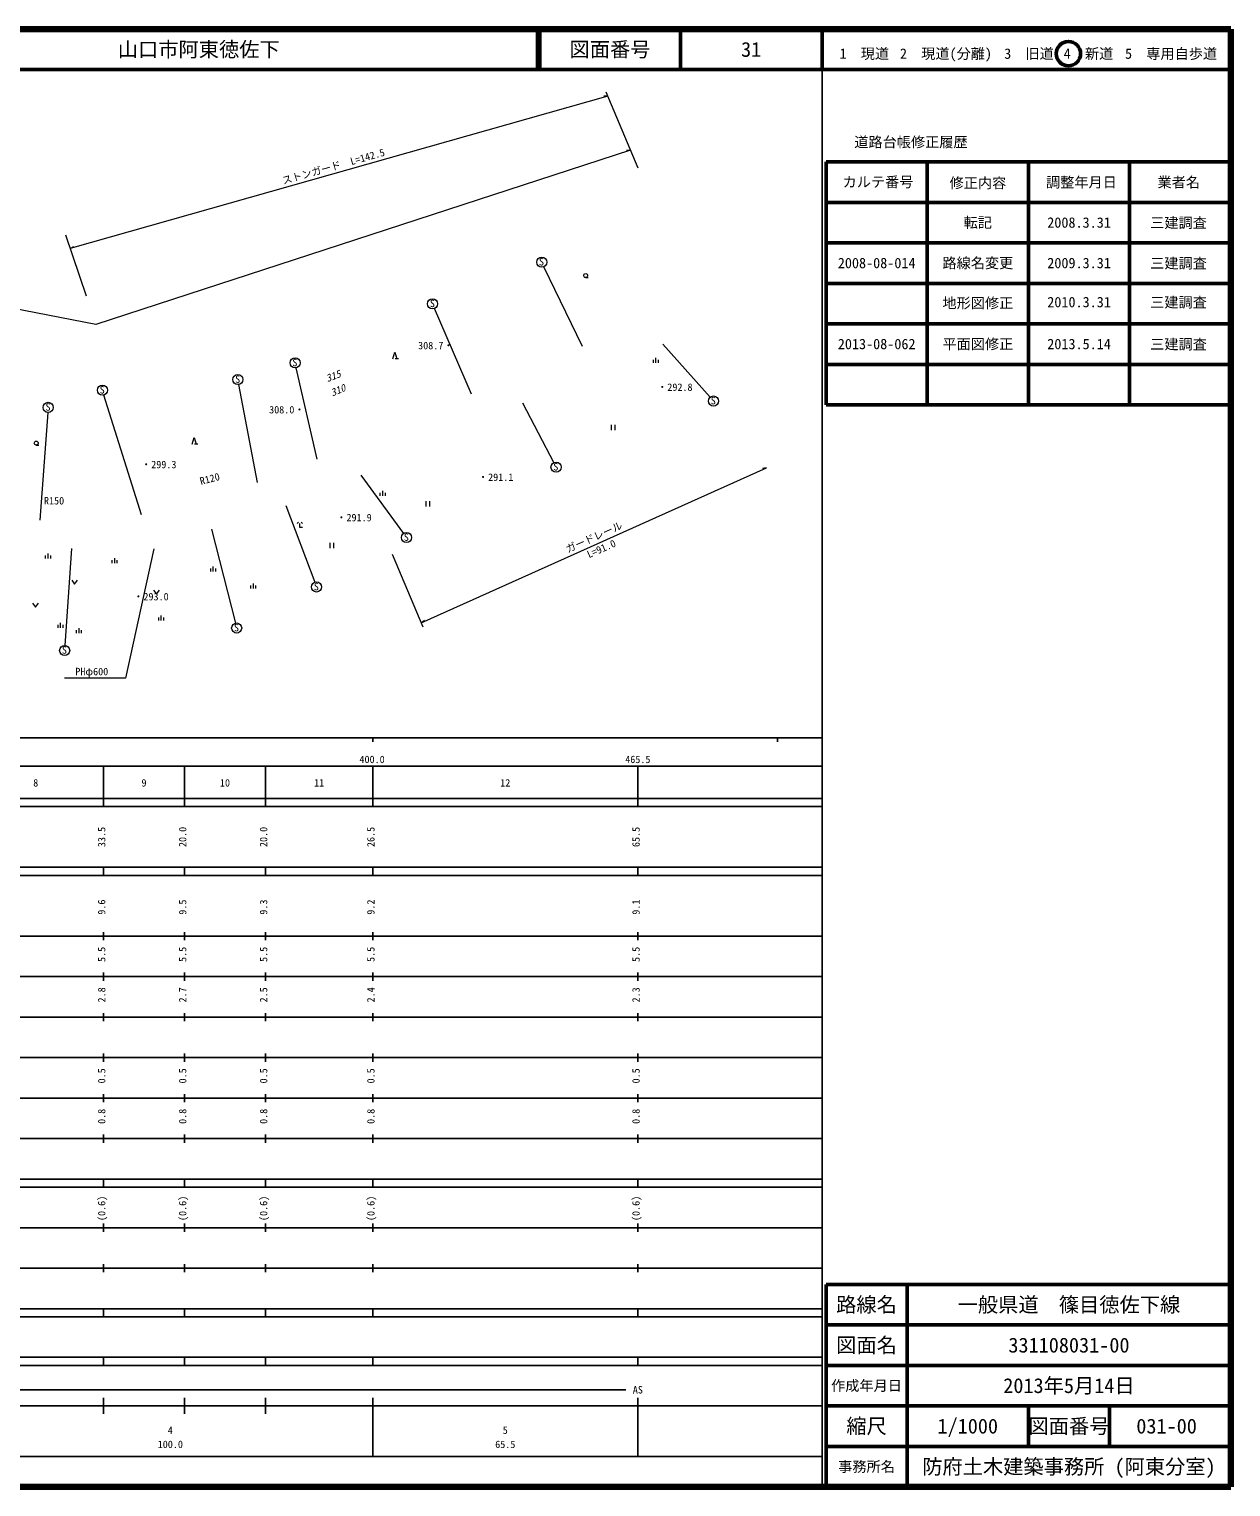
# Model space of a CAD drawing. Units: millimetres on the paper, with parts at other scales. Extents: x 40 to 680, y 20 to 380.
# Drawn here: x 383.1 to 680, y 20 to 380 of the extents above; entities that cross this region are included whole.
import ezdxf
from ezdxf.enums import TextEntityAlignment as Align

# ---------------------------------------------------------------- set-up
doc = ezdxf.new("R2010")
doc.units = ezdxf.units.MM
for name, color, linetype, lineweight in [('M-BGD', 7, 'Continuous', 13), ('M-STR-HTXT', 7, 'Continuous', 13), ('M-TTL', 2, 'Continuous', 140), ('M-TTL-BAND', 7, 'Continuous', 25), ('M-TTL-FRAM', 2, 'Continuous', 50), ('M-TTL-LINE', 7, 'Continuous', 50)]:
    doc.layers.add(name, color=color, linetype=linetype, lineweight=lineweight)
doc.layers.add('M-TTL-TXT', color=7, linetype='Continuous')
doc.styles.add('ＭＳ ゴシック', font='')
doc.styles.get('ＭＳ ゴシック').set_extended_font_data('MS Gothic')

msp = doc.modelspace()

# ---------------------------------------------------------------- linework, layer by layer
at = {"layer": 'M-BGD'}
for p, q in [((519.829, 301.639), (510.289, 321.325)), ((520.615, 318.664), (521.265, 318.664)), ((492.44, 289.869), (483.273, 311.022)), ((472.958, 298.573), (473.458, 300.237)), ((473.458, 300.237), (473.957, 298.573)), ((537.972, 297.558), (537.972, 298.808)), ((539.701, 302.227), (551.361, 289.1)), ((454.243, 273.819), (449.076, 296.36)), ((474.373, 298.573), (473.541, 298.573)), ((537.347, 297.558), (537.347, 298.308)), ((538.597, 297.558), (538.597, 298.308)), ((439.567, 268.062), (434.909, 292.221)), ((410.887, 260.035), (401.581, 289.637)), ((385.84, 258.712), (387.819, 285.345)), ((505.029, 287.695), (512.708, 272.931)), ((526.948, 282.269), (526.948, 280.969)), ((527.923, 280.969), (527.923, 282.269)), ((384.863, 277.279), (385.513, 277.279)), ((423.357, 277.472), (423.856, 279.136)), ((423.856, 279.136), (424.355, 277.472)), ((424.771, 277.472), (423.939, 277.472)), ((465.07, 269.853), (475.617, 255.466)), ((469.879, 264.725), (469.879, 265.475)), ((470.504, 264.725), (470.504, 265.975)), ((471.129, 264.725), (471.129, 265.475)), ((481.151, 263.397), (481.151, 262.097)), ((482.126, 262.097), (482.126, 263.397)), ((446.555, 262.363), (453.672, 243.401)), ((428.134, 256.492), (434.06, 233.308)), ((449.677, 258.234), (449.352, 257.909)), ((450.002, 256.934), (450.002, 257.909)), ((450.652, 256.934), (450.002, 256.934)), ((450.652, 257.909), (450.327, 258.234)), ((457.446, 253.156), (457.446, 251.856)), ((458.421, 251.856), (458.421, 253.156)), ((387.2, 249.242), (387.2, 249.992)), ((387.825, 249.242), (387.825, 250.492)), ((388.45, 249.242), (388.45, 249.992)), ((393.574, 251.774), (391.973, 227.811)), ((403.625, 248.134), (403.625, 248.884)), ((404.25, 248.134), (404.25, 249.384)), ((404.875, 248.134), (404.875, 248.884)), ((427.994, 246.084), (427.994, 246.834)), ((428.619, 246.084), (428.619, 247.334)), ((429.244, 246.084), (429.244, 246.834)), ((393.632, 243.915), (394.367, 242.935)), ((394.367, 242.935), (395.102, 243.915)), ((413.833, 241.46), (414.568, 240.48)), ((414.568, 240.48), (415.303, 241.46)), ((437.885, 241.884), (437.885, 242.634)), ((438.51, 241.884), (438.51, 243.134)), ((439.135, 241.884), (439.135, 242.634)), ((383.928, 238.2), (384.663, 237.22)), ((384.663, 237.22), (385.398, 238.2)), ((415.149, 233.95), (415.149, 234.7)), ((415.774, 233.95), (415.774, 235.2)), ((416.399, 233.95), (416.399, 234.7)), ((390.259, 232.11), (390.259, 232.86)), ((390.884, 232.11), (390.884, 233.36)), ((391.509, 232.11), (391.509, 232.86)), ((394.845, 230.831), (394.845, 231.581)), ((395.47, 230.831), (395.47, 232.081)), ((396.095, 230.831), (396.095, 231.581))]:
    msp.add_line(p, q, dxfattribs=at)
for centre, radius in [((509.753, 322.454), 1.25), ((520.615, 319.152), 0.487), ((482.787, 312.174), 1.25), ((448.817, 297.583), 1.25), ((401.223, 290.834), 1.25), ((434.695, 293.452), 1.25), ((552.187, 288.162), 1.25), ((387.839, 286.595), 1.25), ((384.863, 277.767), 0.487), ((513.292, 271.826), 1.25), ((476.356, 254.458), 1.25), ((454.125, 242.236), 1.25), ((434.39, 232.102), 1.25), ((391.897, 226.564), 1.25)]:
    msp.add_circle(centre, radius, dxfattribs=at)
at = {"layer": 'M-STR-HTXT'}
for p, q in [((533.576, 345.672), (525.685, 364.419)), ((526.087, 363.464), (393.271, 325.801)), ((526.087, 363.464), (525.056, 363.431)), ((531.713, 350.098), (530.685, 350.026)), ((397.268, 314.028), (392.15, 329.102)), ((393.271, 325.801), (394.165, 326.314)), ((479.962, 233.382), (565.299, 271.664)), ((565.299, 271.664), (564.284, 271.483)), ((472.777, 250.306), (480.386, 232.382)), ((479.962, 233.382), (480.772, 234.019))]:
    msp.add_line(p, q, dxfattribs=at)
for points in [[(531.713, 350.098), (399.628, 307.076), (192.933, 347.198), (93.601, 342.41)], [(413.966, 251.644), (406.936, 219.756), (391.824, 219.756)]]:
    msp.add_lwpolyline(points, dxfattribs=at)
at = {"layer": 'M-TTL'}
for p, q in [((680, 380), (40, 380)), ((680, 20), (680, 380)), ((40, 20), (680, 20))]:
    msp.add_line(p, q, dxfattribs=at)
at = {"layer": 'M-TTL-BAND'}
for p, q in [((579, 20), (579, 370)), ((40, 205), (579, 205)), ((468, 205), (468, 204)), ((568, 205), (568, 204)), ((68, 198), (579, 198)), ((401.5, 188), (401.5, 198)), ((421.5, 188), (421.5, 198)), ((441.5, 188), (441.5, 198)), ((468, 188), (468, 198)), ((533.5, 188), (533.5, 198)), ((40, 190), (579, 190)), ((40, 188), (579, 188)), ((40, 173), (579, 173)), ((401.5, 171), (401.5, 173)), ((421.5, 171), (421.5, 173)), ((441.5, 171), (441.5, 173)), ((468, 171), (468, 173)), ((533.5, 171), (533.5, 173)), ((40, 171), (579, 171)), ((40, 156), (579, 156)), ((401.5, 155), (401.5, 157)), ((421.5, 155), (421.5, 157)), ((441.5, 155), (441.5, 157)), ((468, 155), (468, 157)), ((533.5, 155), (533.5, 157)), ((46, 146), (579, 146)), ((401.5, 145), (401.5, 147)), ((421.5, 145), (421.5, 147)), ((441.5, 145), (441.5, 147)), ((468, 145), (468, 147)), ((533.5, 145), (533.5, 147)), ((401.5, 135), (401.5, 137)), ((421.5, 135), (421.5, 137)), ((441.5, 135), (441.5, 137)), ((468, 135), (468, 137)), ((533.5, 135), (533.5, 137)), ((52, 136), (579, 136)), ((46, 126), (579, 126)), ((401.5, 125), (401.5, 127)), ((421.5, 125), (421.5, 127)), ((441.5, 125), (441.5, 127)), ((468, 125), (468, 127)), ((533.5, 125), (533.5, 127)), ((52, 116), (579, 116)), ((401.5, 115), (401.5, 117)), ((421.5, 115), (421.5, 117)), ((441.5, 115), (441.5, 117)), ((468, 115), (468, 117)), ((533.5, 115), (533.5, 117)), ((46, 106), (579, 106)), ((401.5, 105), (401.5, 107)), ((421.5, 105), (421.5, 107)), ((441.5, 105), (441.5, 107)), ((468, 105), (468, 107)), ((533.5, 105), (533.5, 107)), ((40, 96), (579, 96)), ((40, 94), (579, 94)), ((401.5, 94), (401.5, 96)), ((421.5, 94), (421.5, 96)), ((441.5, 94), (441.5, 96)), ((468, 94), (468, 96)), ((533.5, 94), (533.5, 96)), ((49, 84), (579, 84)), ((401.5, 83), (401.5, 85)), ((421.5, 83), (421.5, 85)), ((441.5, 83), (441.5, 85)), ((468, 83), (468, 85)), ((533.5, 83), (533.5, 85)), ((40, 74), (579, 74)), ((401.5, 73), (401.5, 75)), ((421.5, 73), (421.5, 75)), ((441.5, 73), (441.5, 75)), ((468, 73), (468, 75)), ((533.5, 73), (533.5, 75)), ((40, 64), (579, 64)), ((40, 62), (579, 62)), ((401.5, 62), (401.5, 64)), ((421.5, 62), (421.5, 64)), ((441.5, 62), (441.5, 64)), ((468, 62), (468, 64)), ((533.5, 62), (533.5, 64)), ((40, 52), (579, 52)), ((401.5, 50), (401.5, 52)), ((421.5, 50), (421.5, 52)), ((441.5, 50), (441.5, 52)), ((468, 50), (468, 52)), ((533.5, 50), (533.5, 52)), ((40, 50), (579, 50)), ((71, 44), (530.5, 44)), ((40, 40), (579, 40)), ((401.5, 38), (401.5, 42)), ((421.5, 38), (421.5, 42)), ((441.5, 38), (441.5, 42)), ((468, 27.5), (468, 42)), ((533.5, 27.5), (533.5, 42)), ((68, 27.5), (579, 27.5))]:
    msp.add_line(p, q, dxfattribs=at)
at = {"layer": 'M-TTL-FRAM'}
for p, q in [((580, 347.197), (580, 287.197)), ((580, 347.197), (680, 347.197)), ((580, 287.197), (680, 287.197)), ((680, 70), (580, 70)), ((580, 70), (580, 20))]:
    msp.add_line(p, q, dxfattribs=at)
at = {"layer": 'M-TTL-LINE'}
for p, q in [((508.747, 380), (508.747, 370)), ((509.247, 380), (509.247, 370)), ((543.997, 380), (543.997, 370)), ((579, 380), (579, 370)), ((40, 370), (680, 370)), ((605, 347.197), (605, 287.197)), ((630, 347.197), (630, 287.197)), ((655, 347.197), (655, 287.197)), ((580, 337.197), (680, 337.197)), ((580, 327.197), (680, 327.197)), ((580, 317.197), (680, 317.197)), ((580, 307.197), (680, 307.197)), ((580, 297.197), (680, 297.197)), ((600, 70), (600, 20)), ((680, 60), (580, 60)), ((680, 50), (580, 50)), ((680, 40), (580, 40)), ((630, 40), (630, 30)), ((650, 40), (650, 30)), ((680, 30), (580, 30))]:
    msp.add_line(p, q, dxfattribs=at)
msp.add_circle((639.876, 373.958), 3, dxfattribs=at)

# ---------------------------------------------------------------- texts
at = {"layer": 'M-BGD', "style": 'ＭＳ ゴシック'}
for s, p in [('S', (509.075, 321.08)), ('S', (482.108, 310.801)), ('308.7・', (479.218, 300.402)), ('S', (448.138, 296.209)), ('S', (400.544, 289.461)), ('S', (434.017, 292.079)), ('・292.8', (538.281, 290.123)), ('S', (551.509, 286.789)), ('S', (387.16, 285.221)), ('308.0・', (442.413, 284.548)), ('・299.3', (410.78, 271.015)), ('・291.1', (494.008, 267.888)), ('S', (512.613, 270.452)), ('R150', (386.785, 262.07)), ('・291.9', (459.018, 257.915)), ('S', (475.677, 253.084)), ('S', (453.446, 240.862)), ('・293.0', (408.854, 238.384)), ('S', (433.711, 230.728)), ('S', (391.218, 225.19))]:
    msp.add_text(s, height=1.833, dxfattribs=at).set_placement(p, align=Align.BOTTOM_LEFT)
at = {"layer": 'M-BGD', "style": 'ＭＳ ゴシック', "oblique": 15}
for s, rotation, p in [('315', 21.16, (457.021, 292.284)), ('310', 22.919, (458.264, 288.755))]:
    msp.add_text(s, height=1.833, rotation=rotation, dxfattribs=at).set_placement(p, align=Align.BOTTOM_LEFT)
at = {"layer": 'M-BGD', "style": 'ＭＳ ゴシック'}
msp.add_text('R120', height=1.833, rotation=14.728, dxfattribs=at).set_placement((425.702, 266.901), align=Align.BOTTOM_LEFT)
at = {"layer": 'M-STR-HTXT', "style": 'ＭＳ ゴシック'}
for s, rotation, p in [('ストンガード\u3000L=142.5', 15.832, (446.059, 341.1)), ('ガードレール', 24.161, (516.427, 250.135)), ('L=91.0', 23.668, (521.637, 248.837))]:
    msp.add_text(s, height=1.833, rotation=rotation, dxfattribs=at).set_placement(p, align=Align.BOTTOM_LEFT)
msp.add_text('PHφ600', height=1.833, dxfattribs=at).set_placement((394.526, 219.888), align=Align.BOTTOM_LEFT)
at = {"layer": 'M-TTL-BAND', "style": 'ＭＳ ゴシック'}
for s, p in [('400.0', (467.844, 198.195)), ('465.5', (533.5, 198.195)), ('8', (384.75, 192.405)), ('9', (411.5, 192.405)), ('10', (431.5, 192.405)), ('11', (454.75, 192.405)), ('12', (500.75, 192.405)), ('AS', (533.5, 42.5)), ('4', (418, 32.523)), ('5', (500.75, 32.523)), ('100.0', (418, 29.033)), ('65.5', (500.75, 29.033))]:
    msp.add_text(s, height=1.833, dxfattribs=at).set_placement(p, align=Align.BOTTOM_CENTER)
for s, p in [('33.5', (402.5, 180.5)), ('20.0', (422.5, 180.5)), ('20.0', (442.5, 180.5)), ('26.5', (469, 180.5)), ('65.5', (534.5, 180.5)), ('9.6', (402.5, 163.174)), ('9.5', (422.5, 163.174)), ('9.3', (442.5, 163.174)), ('9.2', (469, 163.174)), ('9.1', (534.5, 163.174)), ('5.5', (402.5, 151.5)), ('5.5', (422.5, 151.5)), ('5.5', (442.5, 151.5)), ('5.5', (469, 151.5)), ('5.5', (534.5, 151.5)), ('2.8', (402.5, 141.5)), ('2.7', (422.5, 141.5)), ('2.5', (442.5, 141.5)), ('2.4', (469, 141.5)), ('2.3', (534.5, 141.5)), ('0.5', (402.5, 121.5)), ('0.5', (422.5, 121.5)), ('0.5', (442.5, 121.5)), ('0.5', (469, 121.5)), ('0.5', (534.5, 121.5)), ('0.8', (402.5, 111.5)), ('0.8', (422.5, 111.5)), ('0.8', (442.5, 111.5)), ('0.8', (469, 111.5)), ('0.8', (534.5, 111.5)), ('(0.6)', (402.5, 88.764)), ('(0.6)', (422.5, 88.764)), ('(0.6)', (442.5, 88.764)), ('(0.6)', (469, 88.764)), ('(0.6)', (534.5, 88.764))]:
    msp.add_text(s, height=1.833, rotation=90, dxfattribs=at).set_placement(p, align=Align.BOTTOM_CENTER)
at = {"layer": 'M-TTL-TXT', "style": 'ＭＳ ゴシック'}
msp.add_text('山口市阿東徳佐下', height=3.666, dxfattribs=at).set_placement((405.024, 375), align=Align.MIDDLE_LEFT)
for s, height, p in [('図面番号', 3.666, (526.622, 375)), ('31', 3.666, (561.497, 375)), ('1\u3000現道', 2.566, (589.448, 373.958)), ('2\u3000現道(分離)', 2.566, (609.619, 373.958)), ('3\u3000旧道', 2.566, (630.121, 373.958)), ('4\u3000新道', 2.566, (644.824, 373.958)), ('5\u3000専用自歩道', 2.566, (665.228, 373.958)), ('道路台帳修正履歴', 2.566, (600.968, 352.113)), ('カルテ番号', 2.566, (592.839, 342.277)), ('修正内容', 2.566, (617.509, 342.023)), ('調整年月日', 2.566, (643.089, 342.197)), ('業者名', 2.566, (667.134, 342.197)), ('転記', 2.566, (617.5, 332.245)), ('2008.3.31', 2.566, (642.5, 332.245)), ('三建調査', 2.566, (667.077, 332.189)), ('2008-08-014', 2.566, (592.5, 322.245)), ('路線名変更', 2.566, (617.5, 322.245)), ('2009.3.31', 2.566, (642.5, 322.245)), ('三建調査', 2.566, (667.077, 322.189)), ('地形図修正', 2.566, (617.5, 312.367)), ('2010.3.31', 2.566, (642.5, 312.6)), ('三建調査', 2.566, (667.077, 312.543)), ('2013-08-062', 2.566, (592.5, 302.245)), ('平面図修正', 2.566, (617.5, 302.245)), ('2013.5.14', 2.566, (642.5, 302.245)), ('三建調査', 2.566, (667.077, 302.189)), ('路線名', 3.666, (590, 65)), ('路線名', 3.666, (590, 65)), ('一般県道\u3000篠目徳佐下線', 3.666, (640, 65)), ('図面名', 3.666, (590, 55)), ('図面名', 3.666, (590, 55)), ('331108031-00', 3.666, (640, 55)), ('2013年5月14日', 3.666, (640, 45)), ('作成年月日', 2.566, (590, 45)), ('作成年月日', 2.566, (590, 45)), ('縮尺', 3.666, (590, 35)), ('縮尺', 3.666, (590, 35)), ('1/1000', 3.666, (615, 35)), ('図面番号', 3.666, (640, 35)), ('図面番号', 3.666, (640, 35)), ('031-00', 3.666, (664.125, 35)), ('事務所名', 2.566, (590, 25)), ('事務所名', 2.566, (590, 25)), ('防府土木建築事務所 (阿東分室)', 3.666, (640, 25))]:
    msp.add_text(s, height=height, dxfattribs=at).set_placement(p, align=Align.MIDDLE_CENTER)

doc.saveas('drawing.dxf')
